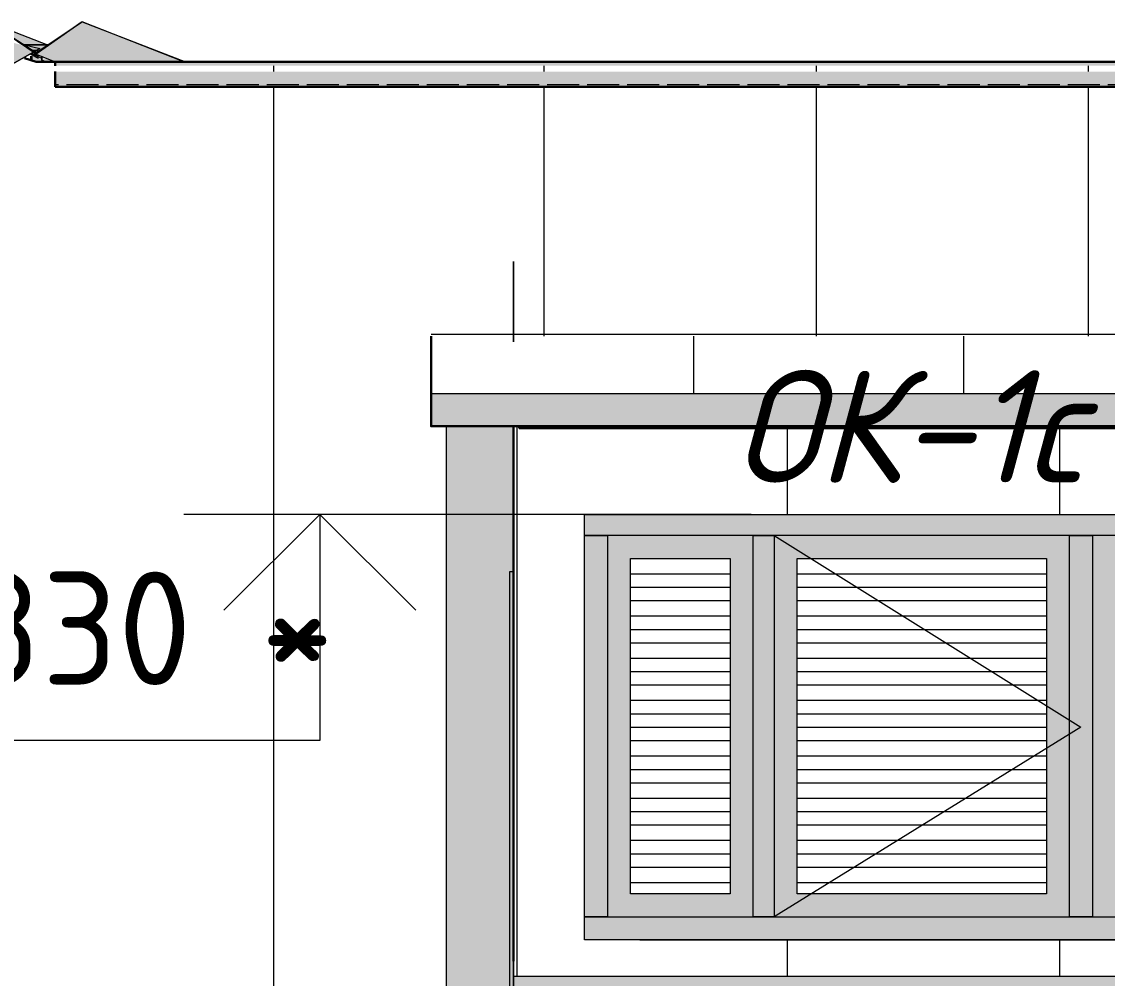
# Model space of a CAD drawing. Header units: millimetres. Extents: x -11345 to 411485, y -9810 to 73012.
# Drawn here: x 132146 to 134543, y 14914 to 17026 of the extents above; entities that cross this region are included whole.
import ezdxf

# ---------------------------------------------------------------- set-up
doc = ezdxf.new("R2010")
doc.units = ezdxf.units.MM
doc.linetypes.add('PDF_IMPORT', pattern=[1, 0.8, -0.2])
for name, color, linetype in [('PDF _0', 7, 'Continuous'), ('PDF _Аннотация', 7, 'Continuous'), ('PDF _Витраж', 7, 'Continuous'), ('PDF _Крыша штриховка', 7, 'Continuous'), ('PDF _Линии', 7, 'Continuous'), ('PDF _Отметки', 7, 'Continuous'), ('PDF _Панели витража', 7, 'Continuous'), ('PDF _Текст', 7, 'Continuous'), ('PDF _Узлы', 7, 'Continuous')]:
    doc.layers.add(name, color=color, linetype=linetype)
for name, color, linetype, true_color in [('PDF _Крыша', 9, 'Continuous', 0x808080), ('PDF _Обобщенные модели', 7, 'Continuous', 0xb5bcbf), ('PDF _Ограждение', 7, 'Continuous', 0x7f7f7f), ('PDF _Стены штриховка поверхности', 7, 'Continuous', 0xcacbcc)]:
    doc.layers.add(name, color=color, linetype=linetype, true_color=true_color)
doc.styles.add('PDF GOST Common', font='GOST_Common.ttf')
doc.styles.add('PDF GOST Common Italic', font='GOST_Common Italic.ttf')

msp = doc.modelspace()

# ---------------------------------------------------------------- hatches: boundary and pattern name
at = {"layer": 'PDF _Витраж', "true_color": 0x383e42, "transparency": 33554559}
h = msp.add_hatch(color=250, dxfattribs=at)
h.paths.add_polyline_path([(134840.03296, 15049.04647), (134509.88969, 15049.04647), (134509.88969, 15891.33507), (134840.03296, 15891.33507)])
h.paths.add_polyline_path([(134890.82423, 14998.2552), (134890.82423, 15937.89374), (133388.24909, 15937.89374), (133388.24909, 14998.2552)], flags=0)
h.paths.add_polyline_path([(134459.09842, 15049.04647), (133807.27709, 15049.04647), (133807.27709, 15891.33507), (134459.09842, 15891.33507)], flags=0)
h.paths.add_polyline_path([(133760.71842, 15891.33507), (133760.71842, 15049.04647), (133439.04036, 15049.04647), (133439.04036, 15891.33507)], flags=0)
at = {"layer": 'PDF _Крыша', "transparency": 33554559}
msp.add_hatch(color=256, dxfattribs=at).paths.add_polyline_path([(135347.94569, 16204.54792), (133049.6406, 16204.54792), (133049.6406, 16132.59362), (135347.94569, 16132.59362)])
at = {"layer": 'PDF _Обобщенные модели', "true_color": 0xb7c0ca, "transparency": 33554559}
for points in [[(141061.96385, 16936.78877), (132220.04982, 16936.78877), (132220.04982, 16928.32355), (141061.96385, 16928.32355)], [(132220.04982, 16915.62574), (132220.04982, 16881.76489), (141061.96385, 16881.76489), (141061.96385, 16915.62574)]]:
    msp.add_hatch(color=9, dxfattribs=at).paths.add_polyline_path(points)
at = {"layer": 'PDF _Ограждение', "true_color": 0xb6c1cb, "transparency": 33554559}
h = msp.add_hatch(color=9, dxfattribs=at)
h.paths.add_polyline_path([(132507.86703, 16936.78877), (132503.63442, 16941.02137), (132503.63442, 16936.78877)])
h.paths.add_polyline_path([(132177.72376, 16962.1844), (132152.32812, 16974.88222), (132186.18897, 16966.41701)])
h.paths.add_polyline_path([(132181.95636, 16962.1844), (132188.54042, 16965.47643), (132177.72376, 16957.9518), (132171.37485, 16962.1844), (132173.49115, 16962.1844), (132177.72376, 16957.9518)], flags=0)
h.paths.add_polyline_path([(132194.12511, 16966.41701), (132194.65418, 16966.41701), (132195.8635, 16967.62632), (132279.3063, 17025.67349), (132275.0737, 17025.67349), (132202.44755, 16975.15096), (132076.14121, 17025.67349), (132071.90861, 17025.67349), (132169.25854, 16957.9518), (132177.72376, 16953.71919), (132181.95636, 16957.9518)], flags=0)
h.paths.add_polyline_path([(132465.54097, 16953.71919), (132279.3063, 17025.67349), (132177.72376, 16953.71919), (132186.18897, 16949.48658), (132215.81721, 16936.78877), (132503.63442, 16936.78877), (132478.23879, 16949.48658)])
at = {"layer": 'PDF _Ограждение', "true_color": 0xb5bcbf, "transparency": 33554559}
h = msp.add_hatch(color=9, dxfattribs=at)
h.paths.add_polyline_path([(131082.736, 16451.29628), (131085.7114, 16454.27168), (132050.74558, 17000.27786), (132038.04776, 17000.27786), (131073.01358, 16454.27168), (131073.01358, 16437.34125), (131085.7114, 16445.80646), (131336.82448, 16587.59877), (131073.01358, 16437.34125), (131073.01358, 16395.01519), (131068.78097, 16390.78259), (131017.9897, 16390.78259), (128199.07407, 14795.09011), (128173.67843, 14782.39229), (128330.28486, 14782.39229), (132165.55064, 16953.45684), (132173.49115, 16949.48658), (132165.02594, 16949.48658), (132169.25854, 16941.02137), (132173.49115, 16936.78877), (132194.65418, 16936.78877), (132190.42158, 16941.02137), (132198.88679, 16936.78877), (132220.04982, 16936.78877), (132211.58461, 16941.02137), (132190.42158, 16945.25398), (132190.42158, 16949.48658), (132177.72376, 16953.71919), (132166.0141, 16953.71919), (132173.49115, 16957.9518), (132169.25854, 16957.9518), (131174.31681, 16394.73588), (131178.82873, 16399.2478), (131225.3874, 16424.64343), (132169.25854, 16957.9518), (132143.86291, 16974.88222), (132076.14121, 16991.81264), (132050.74558, 16974.88222), (132016.88473, 16957.9518), (131992.57903, 16944.21853), (132076.14121, 16991.81264), (132071.90861, 17004.51046), (132054.97818, 17000.27786)])
h.paths.add_polyline_path([(131017.9897, 16407.71301), (130992.59406, 16399.2478), (128131.35237, 14782.39229), (128173.67843, 14782.39229), (131017.9897, 16390.78259)])
h.paths.add_polyline_path([(130971.43103, 16395.01519), (128118.65456, 14782.39229), (128131.35237, 14782.39229), (130984.12885, 16395.01519), (130992.59406, 16399.2478)])
for points in [[(132186.18897, 16966.41701), (132152.32812, 16974.88222), (132165.02594, 16966.41701), (132177.72376, 16962.1844)], [(133231.64266, 16132.59362), (133083.50145, 16132.59362), (133083.50145, 14782.39229), (135309.85223, 14782.39229), (135309.85223, 16132.59362), (135161.71102, 16132.59362), (135161.71102, 14951.69653), (135157.47842, 14951.69653), (135157.47842, 14917.83568), (133231.64266, 14917.83568)]]:
    msp.add_hatch(color=9, dxfattribs=at).paths.add_polyline_path(points)
at = {"layer": 'PDF _Панели витража', "true_color": 0x383e42, "transparency": 33554559}
h = msp.add_hatch(color=250, dxfattribs=at)
h.paths.add_polyline_path([(133760.71842, 15049.04647), (133760.71842, 15891.33507), (133439.04036, 15891.33507), (133439.04036, 15049.04647)])
h.paths.add_polyline_path([(133709.92715, 15099.83774), (133489.83163, 15099.83774), (133489.83163, 15840.5438), (133709.92715, 15840.5438)], flags=0)
h = msp.add_hatch(color=250, dxfattribs=at)
h.paths.add_polyline_path([(134459.09842, 15049.04647), (134459.09842, 15891.33507), (133807.27709, 15891.33507), (133807.27709, 15049.04647)])
h.paths.add_polyline_path([(134408.30714, 15099.83774), (133858.06836, 15099.83774), (133858.06836, 15840.5438), (134408.30714, 15840.5438)], flags=0)
h = msp.add_hatch(color=250, dxfattribs=at)
h.paths.add_polyline_path([(134840.03296, 15049.04647), (134840.03296, 15891.33507), (134509.88969, 15891.33507), (134509.88969, 15049.04647)])
h.paths.add_polyline_path([(134560.68096, 15099.83774), (134560.68096, 15840.5438), (134789.24169, 15840.5438), (134789.24169, 15099.83774)], flags=0)

# ---------------------------------------------------------------- linework, layer by layer
at = {"layer": 'PDF _0', "lineweight": 9}
msp.add_lwpolyline([(133231.64266, 15810.91556), (133223.17745, 15810.91556), (133223.17745, 14875.50962)], dxfattribs=at)
at = {"layer": 'PDF _Аннотация', "lineweight": 20}
for points in [[(132592.51915, 15726.26344), (132804.14945, 15937.89374), (132804.14945, 15438.44622), (131504.7394, 15438.44622)], [(133104.66448, 15937.89374), (132503.63442, 15937.89374)], [(132804.14945, 15937.89374), (133015.77975, 15726.26344)]]:
    msp.add_lwpolyline(points, dxfattribs=at)
at = {"layer": 'PDF _Витраж', "lineweight": 9}
for points in [[(134484.49405, 15891.33507), (133786.11406, 15891.33507), (133388.24909, 15891.33507), (133388.24909, 15937.89374), (133786.11406, 15937.89374), (134484.49405, 15937.89374), (134890.82423, 15937.89374), (134890.82423, 15891.33507)], [(133439.04036, 15049.04647), (133388.24909, 15049.04647), (133388.24909, 15891.33507), (133439.04036, 15891.33507)], [(133807.27709, 15049.04647), (133760.71842, 15049.04647), (133760.71842, 15891.33507), (133807.27709, 15891.33507)], [(134509.88969, 15049.04647), (134459.09842, 15049.04647), (134459.09842, 15891.33507), (134509.88969, 15891.33507)], [(134484.49405, 14998.2552), (133786.11406, 14998.2552), (133388.24909, 14998.2552), (133388.24909, 15049.04647), (133786.11406, 15049.04647), (134484.49405, 15049.04647), (134890.82423, 15049.04647), (134890.82423, 14998.2552)]]:
    msp.add_lwpolyline(points, close=True, dxfattribs=at)
at = {"layer": 'PDF _Крыша', "color": 7, "lineweight": 9}
msp.add_lwpolyline([(133049.6406, 16204.54792), (135347.94569, 16204.54792)], dxfattribs=at)
at = {"layer": 'PDF _Крыша штриховка', "lineweight": 9}
for points in [[(132702.56691, 16915.62574), (132702.56691, 16928.32355)], [(133299.36436, 16915.62574), (133299.36436, 16928.32355)], [(133900.39442, 16915.62574), (133900.39442, 16928.32355)], [(134501.42448, 16915.62574), (134501.42448, 16928.32355)], [(132702.56691, 14782.39229), (132702.56691, 16881.76489)], [(133299.36436, 16331.5261), (133299.36436, 16881.76489)], [(133900.39442, 16331.5261), (133900.39442, 16881.76489)], [(134501.42448, 16331.5261), (134501.42448, 16881.76489)], [(133629.50763, 16204.54792), (133629.50763, 16331.5261)], [(134226.30508, 16204.54792), (134226.30508, 16331.5261)], [(133299.36436, 16128.36101), (133299.36436, 16132.59362)], [(133900.39442, 16128.36101), (133900.39442, 16132.59362)], [(134501.42448, 16128.36101), (134501.42448, 16132.59362)]]:
    msp.add_lwpolyline(points, dxfattribs=at)
at = {"layer": 'PDF _Линии', "lineweight": 30}
for points in [[(132220.04982, 16928.32355), (132220.04982, 16936.78877), (132177.72376, 16936.78877), (132152.32812, 16945.25398)], [(132220.04982, 16881.76489), (132220.04982, 16885.99749), (132220.04982, 16915.62574)], [(135347.94569, 16331.5261), (135347.94569, 16132.59362), (133049.6406, 16132.59362), (133049.6406, 16331.5261)], [(133231.64266, 14951.69653), (133231.64266, 16132.59362)], [(133244.34048, 16132.59362), (133244.34048, 16128.36101), (135153.24581, 16128.36101), (135153.24581, 16132.59362)]]:
    msp.add_lwpolyline(points, dxfattribs=at)
at = {"layer": 'PDF _Линии', "lineweight": 30, "ltscale": 88.431292}
for points in [[(132220.04982, 16936.78877), (157518.33617, 16936.78877)], [(157518.33617, 16881.76489), (132220.04982, 16881.76489)]]:
    msp.add_lwpolyline(points, dxfattribs=at)
at = {"layer": 'PDF _Линии', "lineweight": 9, "ltscale": 22.986209}
msp.add_lwpolyline([(133049.6406, 16335.75871), (153658.19946, 16335.75871)], dxfattribs=at)
at = {"layer": 'PDF _Линии', "lineweight": 9, "ltscale": 3.253226}
msp.add_lwpolyline([(133807.27709, 15891.33507), (134484.49405, 15468.07447), (133807.27709, 15049.04647)], dxfattribs=at)
at = {"layer": 'PDF _Обобщенные модели', "color": 7, "linetype": 'PDF_IMPORT', "lineweight": 18, "ltscale": 88.431292}
msp.add_lwpolyline([(157518.33617, 16885.99749), (132220.04982, 16885.99749)], dxfattribs=at)
at = {"layer": 'PDF _Ограждение', "color": 7, "lineweight": 9}
for points in [[(132071.90861, 17025.67349), (132177.72376, 16957.9518), (132279.3063, 17025.67349), (132177.72376, 16953.71919), (132071.90861, 17025.67349), (132203.11939, 16974.88222)], [(132503.63442, 16936.78877), (132279.3063, 17025.67349), (132507.86703, 16936.78877)], [(132152.32812, 16974.88222), (132186.18897, 16966.41701)], [(132165.02594, 16949.48658), (132165.02594, 16941.02137)], [(132169.25854, 16953.71919), (132177.72376, 16953.71919), (132220.04982, 16936.78877)], [(132173.49115, 16953.71919), (132169.25854, 16953.71919), (132190.42158, 16945.25398)], [(132169.25854, 16941.02137), (132169.25854, 16949.48658)], [(132190.42158, 16941.02137), (132198.88679, 16936.78877), (132190.42158, 16941.02137), (132190.42158, 16949.48658), (132190.42158, 16936.78877), (132194.65418, 16936.78877)], [(133231.64266, 16496.59774), (133231.64266, 16496.59774)], [(133083.50145, 14782.39229), (133083.50145, 16132.59362)], [(133231.64266, 14951.69653), (133231.64266, 14888.20744), (133231.64266, 16132.59362)], [(135161.71102, 14782.39229), (135161.71102, 14888.20744), (135157.47842, 14888.20744), (135157.47842, 14782.39229), (135157.47842, 14917.83568), (133231.64266, 14917.83568)]]:
    msp.add_lwpolyline(points, dxfattribs=at)
at = {"layer": 'PDF _Ограждение', "color": 9, "lineweight": 0, "true_color": 0xb6c1cb}
for points in [[(132279.3063, 17025.67349), (132279.3063, 17025.67349), (132279.3063, 17025.67349)], [(132279.3063, 17025.67349), (132279.3063, 17025.67349), (132279.3063, 17025.67349)], [(132177.72376, 16953.71919), (132177.72376, 16953.71919), (132177.72376, 16953.71919)]]:
    msp.add_lwpolyline(points, close=True, dxfattribs=at)
for points in [[(132203.11939, 16974.88222), (132148.09551, 16974.88222), (132203.11939, 16974.88222)], [(132177.72376, 16962.1844), (132169.25854, 16962.1844), (132177.72376, 16962.1844)], [(132181.95636, 16962.1844), (132173.49115, 16962.1844), (132181.95636, 16962.1844)]]:
    msp.add_lwpolyline(points, dxfattribs=at)
at = {"layer": 'PDF _Ограждение', "color": 7, "lineweight": 9, "ltscale": 44.168603}
msp.add_lwpolyline([(126878.50098, 13961.26671), (132186.18897, 16966.41701)], close=True, dxfattribs=at)
at = {"layer": 'PDF _Ограждение', "color": 7, "lineweight": 9}
for points in [[(132165.02594, 16953.71919), (132181.95636, 16945.25398), (132181.95636, 16949.48658)], [(133231.64266, 16496.59774), (133231.64266, 16318.82828)]]:
    msp.add_lwpolyline(points, close=True, dxfattribs=at)
at = {"layer": 'PDF _Ограждение', "color": 9, "lineweight": 0, "true_color": 0xb5bcbf}
for points in [[(132169.25854, 16953.71919), (132169.25854, 16953.71919), (132169.25854, 16953.71919)], [(132186.18897, 16966.41701), (132186.18897, 16966.41701), (132186.18897, 16966.41701)], [(132190.42158, 16949.48658), (132190.42158, 16949.48658), (132190.42158, 16949.48658)], [(132169.25854, 16941.02137), (132169.25854, 16941.02137), (132169.25854, 16941.02137)]]:
    msp.add_lwpolyline(points, close=True, dxfattribs=at)
for points in [[(132169.25854, 16953.71919), (132169.25854, 16953.71919), (132169.25854, 16953.71919)], [(132169.25854, 16953.71919), (132169.25854, 16953.71919), (132169.25854, 16953.71919)], [(132177.72376, 16962.1844), (132177.72376, 16962.1844), (132177.72376, 16962.1844)], [(132194.65418, 16936.78877), (132190.42158, 16941.02137), (132194.65418, 16936.78877)], [(132220.04982, 16936.78877), (132198.88679, 16936.78877), (132220.04982, 16936.78877)]]:
    msp.add_lwpolyline(points, dxfattribs=at)
at = {"layer": 'PDF _Ограждение', "color": 9, "true_color": 0xb5bcbf, "transparency": 33554559}
for points in [[(133231.64266, 16496.59774), (133231.64266, 16318.82828), (133231.64266, 16318.82828)], [(133231.64266, 16318.82828), (133231.64266, 16318.82828), (133231.64266, 16496.59774)]]:
    msp.add_solid(points, dxfattribs=at)
at = {"layer": 'PDF _Отметки', "lineweight": 20}
for points in [[(133756.48581, 15937.89374), (133007.31454, 15937.89374), (132804.14945, 15937.89374)], [(133510.99466, 14998.2552), (134175.51381, 14998.2552), (135644.22811, 14998.2552)]]:
    msp.add_lwpolyline(points, dxfattribs=at)
at = {"layer": 'PDF _Панели витража', "lineweight": 9}
for points in [[(133489.83163, 15840.5438), (133709.92715, 15840.5438), (133709.92715, 15099.83774), (133489.83163, 15099.83774)], [(133858.06836, 15840.5438), (134408.30714, 15840.5438), (134408.30714, 15099.83774), (133858.06836, 15099.83774)]]:
    msp.add_lwpolyline(points, close=True, dxfattribs=at)
for points in [[(133489.83163, 15806.68295), (133709.92715, 15806.68295)], [(133858.06836, 15806.68295), (134408.30714, 15806.68295)], [(133489.83163, 15777.05471), (133709.92715, 15777.05471)], [(133858.06836, 15777.05471), (134408.30714, 15777.05471)], [(133489.83163, 15747.42647), (133709.92715, 15747.42647)], [(133858.06836, 15747.42647), (134408.30714, 15747.42647)], [(133489.83163, 15713.56562), (133709.92715, 15713.56562)], [(133858.06836, 15713.56562), (134408.30714, 15713.56562)], [(133489.83163, 15683.93738), (133709.92715, 15683.93738)], [(133858.06836, 15683.93738), (134408.30714, 15683.93738)], [(133489.83163, 15654.30913), (133709.92715, 15654.30913)], [(133858.06836, 15654.30913), (134408.30714, 15654.30913)], [(133489.83163, 15620.44828), (133709.92715, 15620.44828)], [(133858.06836, 15620.44828), (134408.30714, 15620.44828)], [(133489.83163, 15590.82004), (133709.92715, 15590.82004)], [(133858.06836, 15590.82004), (134408.30714, 15590.82004)], [(133489.83163, 15561.1918), (133709.92715, 15561.1918)], [(133858.06836, 15561.1918), (134408.30714, 15561.1918)], [(133489.83163, 15527.33095), (133709.92715, 15527.33095)], [(133858.06836, 15527.33095), (134408.30714, 15527.33095)], [(133489.83163, 15497.70271), (133709.92715, 15497.70271)], [(133858.06836, 15497.70271), (134408.30714, 15497.70271)], [(133489.83163, 15468.07447), (133709.92715, 15468.07447)], [(133858.06836, 15468.07447), (134408.30714, 15468.07447)], [(133489.83163, 15438.44622), (133709.92715, 15438.44622)], [(133858.06836, 15438.44622), (134408.30714, 15438.44622)], [(133489.83163, 15404.58538), (133709.92715, 15404.58538)], [(133858.06836, 15404.58538), (134408.30714, 15404.58538)], [(133489.83163, 15374.95713), (133709.92715, 15374.95713)], [(133858.06836, 15374.95713), (134408.30714, 15374.95713)], [(133489.83163, 15345.32889), (133709.92715, 15345.32889)], [(133858.06836, 15345.32889), (134408.30714, 15345.32889)], [(133489.83163, 15311.46804), (133709.92715, 15311.46804)], [(133858.06836, 15311.46804), (134408.30714, 15311.46804)], [(133489.83163, 15281.8398), (133709.92715, 15281.8398)], [(133858.06836, 15281.8398), (134408.30714, 15281.8398)], [(133489.83163, 15252.21156), (133709.92715, 15252.21156)], [(133858.06836, 15252.21156), (134408.30714, 15252.21156)], [(133489.83163, 15218.35071), (133709.92715, 15218.35071)], [(133858.06836, 15218.35071), (134408.30714, 15218.35071)], [(133489.83163, 15188.72247), (133709.92715, 15188.72247)], [(133858.06836, 15188.72247), (134408.30714, 15188.72247)], [(133489.83163, 15159.09423), (133709.92715, 15159.09423)], [(133858.06836, 15159.09423), (134408.30714, 15159.09423)], [(133489.83163, 15125.23338), (133709.92715, 15125.23338)], [(133858.06836, 15125.23338), (134408.30714, 15125.23338)]]:
    msp.add_lwpolyline(points, dxfattribs=at)
at = {"layer": 'PDF _Стены штриховка поверхности', "color": 7, "lineweight": 9}
for points in [[(133240.10788, 14917.83568), (133240.10788, 16132.59362)], [(133836.90533, 15937.89374), (133836.90533, 16128.36101)], [(134437.93539, 15937.89374), (134437.93539, 16128.36101)], [(133836.90533, 14917.83568), (133836.90533, 14998.2552)], [(134437.93539, 14917.83568), (134437.93539, 14998.2552)]]:
    msp.add_lwpolyline(points, dxfattribs=at)
at = {"layer": 'PDF _Узлы', "lineweight": 18}
for points in [[(133709.92715, 15099.83774), (133489.83163, 15099.83774), (133489.83163, 15840.5438), (133709.92715, 15840.5438)], [(134408.30714, 15099.83774), (133858.06836, 15099.83774), (133858.06836, 15840.5438), (134408.30714, 15840.5438)]]:
    msp.add_lwpolyline(points, close=True, dxfattribs=at)

# ---------------------------------------------------------------- texts
at = {"layer": 'PDF _Текст', "attachment_point": 4}
for s, insert, char_height, style in [('ОК-1с', (133716.91762, 16131.72815), 248.120352, 'PDF GOST Common Italic'), ('+17,830 *', (131480.32979, 15657.17357), 250.000659, 'PDF GOST Common')]:
    msp.add_mtext(s, dxfattribs=dict(at, insert=insert, char_height=char_height, style=style))

doc.saveas('drawing.dxf')
